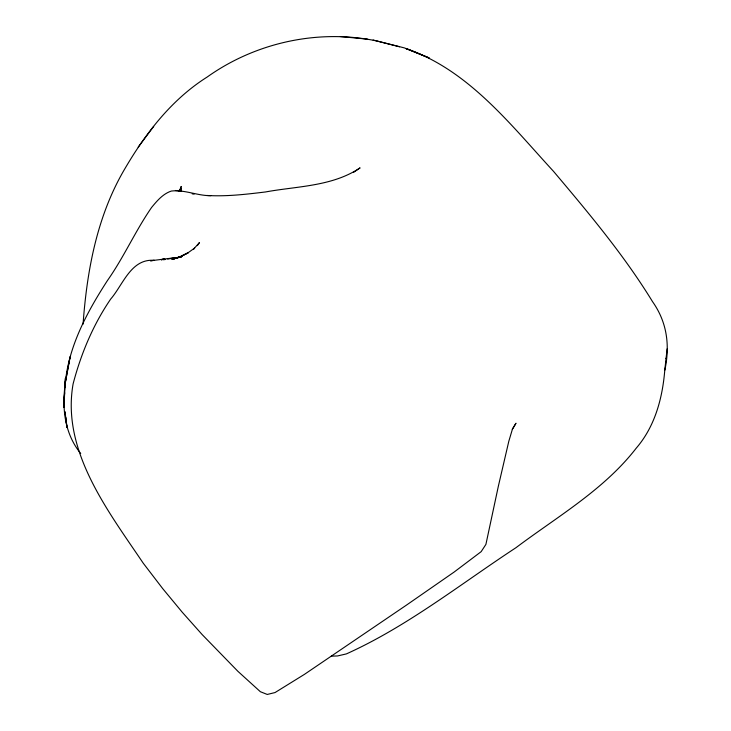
<?xml version="1.0" encoding="UTF-8"?>
<svg xmlns="http://www.w3.org/2000/svg" width="731" height="731" viewBox="0 0 731 731"><rect width="100%" height="100%" fill="white"/><g stroke="black" fill="none" stroke-linecap="round" stroke-linejoin="round"><path stroke-width="1.1" d="M64.666 392.803C62.281 414.029 66.877 436.754 80.712 453.448M64.958 387.202C67.407 348.258 86.623 312.777 107.402 280.603C123.859 257.257 135.381 230.895 151.609 207.44C157.046 200.842 162.967 193.788 171.374 191.047C184.66 189.484 197.498 195.862 210.848 195.67M63.78 399.3L65.434 378.247L63.899 407.368L63.78 399.3L63.999 401.493M83.069 324.162C86.962 269.977 97.223 215.024 125.43 167.783C146.209 132.475 172.16 99.105 207.202 77.011C255.704 42.489 318.414 28.783 376.748 40.954L404.444 47.917L429.179 57.923L405.952 48.529C468.361 69.911 510.366 124.489 553.477 171.301C588.455 212.767 623.561 254.534 652.043 300.843L652.354 301.391C667.348 322.49 670.08 345.927 664.744 370.608C662.423 398.468 654.848 426.63 636.208 448.194C604.053 489.761 557.387 516.57 515.949 547.711C460.302 584.215 407.313 626.449 346.375 653.907L337.484 655.963L331.353 656.136M664.781 370.188L667.12 348.87M666.032 358.665L666.087 358.181M180.1 189.95L181.224 186.478L179.305 191.257M512.285 429.28L515.976 423.231L512.376 429.316L508.813 441.268L498.368 486.152L485.905 544.412L481.162 551.658L454.079 572.09L406.619 605.003L304.37 674.411L275.03 692.559L267.254 694.45L260.373 691.718L237.904 671.323L202.149 634.563L182.311 612.304L162.748 588.665L143.212 563.162C108.097 510.987 61.267 450.817 73.109 383.876C80.977 353.804 93.102 324.792 110.683 299.07C123.073 284.798 131.004 258.381 154.351 260.346L150.495 260.793L175.833 257.586L167.682 259.085M197.361 245.625L199.453 242.573L193.66 249.033L194.629 248.065L187.474 253.182L180.977 256.435L188.278 252.67L180.31 256.581L172.744 259.213L179.771 257.01L172.425 259.249L181.699 256.508M153.702 126.426L138.186 147.132M179.844 190.526L181.361 188.58L179.113 191.102M353.457 172.452L360.072 167.856C332.294 186.533 297.334 186.122 265.454 191.97C246.018 194.318 226.446 196.666 206.827 195.46M161.715 259.934L164.1 258.719L161.359 259.761M179.698 257.257L171.31 258.938L181.635 256.508M177.697 257.641L181.717 256.7L176.518 257.906M163.442 259.77L165.599 259.441M181.608 191.083L175.385 190.508M340.363 36.55L367.62 39.163M192.18 193.825L194.144 194.144M373.093 40.022L399.546 46.793M65.187 411.736L65.434 414.002M65.817 417.392L66.969 427.562L65.105 412.439M68.815 363.59L64.739 385.685L70.139 356.765L68.815 363.59M181.315 190.243L179.342 191.303L181.315 190.243"/></g></svg>
